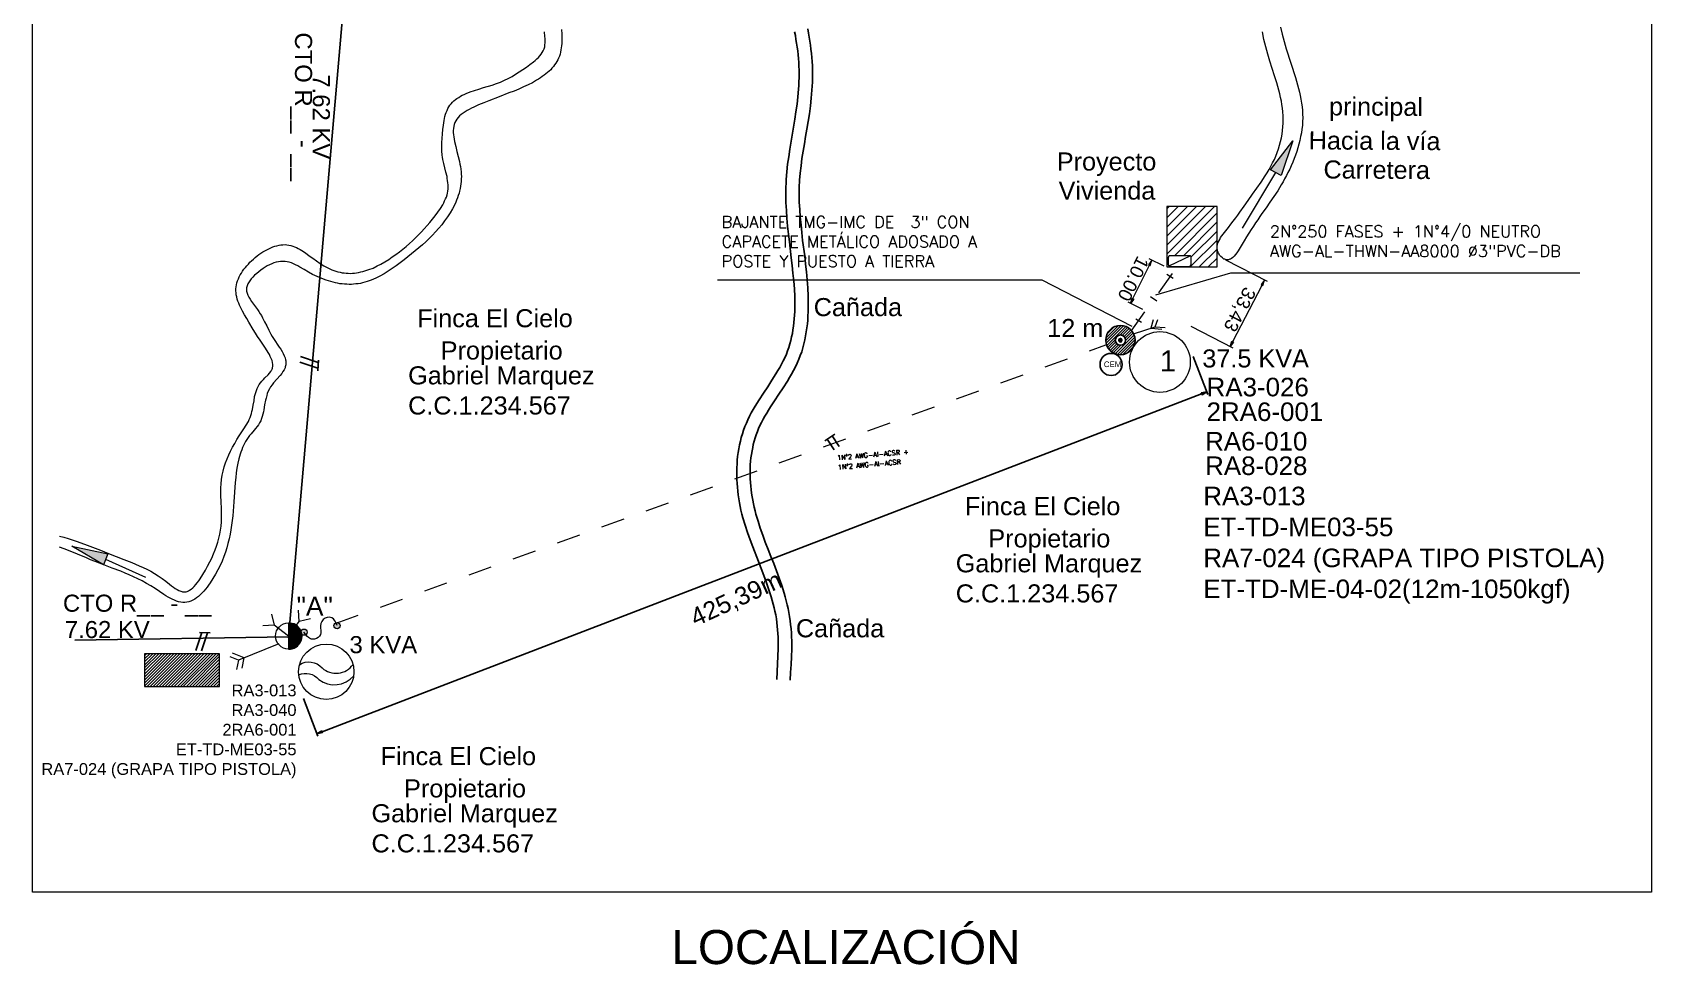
# Model space of a CAD drawing. Header units: millimetres. Extents: x 168 to 392, y 127 to 255.
# Drawn here: x 184.83 to 191.7, y 180.74 to 184.7 of the extents above; entities that cross this region are included whole.
import ezdxf

# ---------------------------------------------------------------- set-up
doc = ezdxf.new("R2010")
doc.units = ezdxf.units.MM
doc.linetypes.add('DASHEDX2', pattern=[1.5, 1, -0.5])
doc.linetypes.add('HIDDEN2', pattern=[0.1875, 0.125, -0.0625])
for name, color, linetype, lineweight in [('Bloque Poste', 8, 'Continuous', 25), ('Cartografia', 251, 'Continuous', 13), ('Cotas', 255, 'Continuous', 25), ('Equipos', 20, 'Continuous', 13), ('Esquemas', 7, 'Continuous', 13), ('Montaje Complemetarios', 51, 'Continuous', 13), ('Redes', 3, 'Continuous', 25), ('textos', 7, 'Continuous', 13), ('Trafo', 40, 'Continuous', 13), ('Via', 21, 'Continuous', 30)]:
    doc.layers.add(name, color=color, linetype=linetype, lineweight=lineweight)
doc.layers.add('Medidor', color=210, linetype='Continuous')
doc.layers.add('Quebrada', color=130, linetype='Continuous')
doc.styles.add('0.08', font='', dxfattribs={"height": 0.08})
doc.styles.add('RomanS', font='romans.shx')
doc.styles.add('Textos', font='romans.shx')
doc.styles.add('Textos Catografia', font='arial.ttf')
doc.styles.get('0.08').set_extended_font_data('@Arial Unicode MS')

# ---------------------------------------------------------------- blocks, each defined once
blk = doc.blocks.new('POSTE')
for points in [[(-0.0839, -0.0033), (0.0039, 0.0838)], [(-0.0828, 0.0139), (-0.0132, 0.0829)], [(-0.0821, -0.0176), (0.0175, 0.0821)], [(-0.0782, -0.0305), (0.03, 0.0784)], [(-0.0756, 0.0366), (-0.0379, 0.0749)], [(-0.0733, -0.041), (-0.0301, 0.0022)], [(-0.0302, -0.0783), (0.0783, 0.0301)], [(-0.0178, -0.082), (0.082, 0.0177)], [(-0.0041, -0.0838), (0.0838, 0.0034)], [(-0.002, 0.0297), (0.0414, 0.073)], [(0.0114, 0.0277), (0.0507, 0.0669)], [(0.0208, 0.021), (0.0593, 0.0594)], [(0.0275, 0.0116), (0.0668, 0.0508)], [(0.0295, -0.0025), (0.0731, 0.0411)], [(-0.0669, -0.0507), (-0.0275, -0.0119)], [(-0.0594, -0.0593), (-0.0214, -0.0213)], [(-0.0508, -0.0668), (-0.0114, -0.0273)], [(-0.0411, -0.0732), (0.0027, -0.0294)], [(0.0136, -0.0828), (0.0828, -0.0137)], [(0.0375, -0.0751), (0.0757, -0.0362)]]:
    blk.add_lwpolyline(points)
for radius in [0.0839, 0.0295]:
    blk.add_circle((0, 0), radius)
blk = doc.blocks.new('AIS-C')
at = {"layer": 'Equipos'}
h = blk.add_hatch(color=256, dxfattribs=at)
h.dxf.hatch_style = 1
h.paths.add_polyline_path([(-1.942, 0.689, 1), (-1.614, 0.689, 1)])
h.paths.add_polyline_path([(0.045, 0.053, 1), (-0.283, 0.053, 1)])
for centre in [(-1.778, 0.689), (-0.119, 0.053)]:
    blk.add_circle(centre, 0.164, dxfattribs=at)
at = {"layer": 'Equipos', "linetype": 'Continuous', "lineweight": 0}
blk.add_spline([(-1.778, 0.689), (-1.766, 0.19), (-1.329, 0.028), (-0.967, 0.352), (-0.793, 0.614), (-0.394, 0.664), (-0.219, 0.527), (-0.119, 0.053)], degree=3, dxfattribs=at)
blk = doc.blocks.new('Transformador')
at = {"layer": 'Trafo', "linetype": 'Continuous'}
for points in [[(-0.1169, -0.1305, -0.333968), (-0.0313, -0.1502, 0.402656), (0.1164, -0.1347)], [(-0.1143, -0.0879, -0.382108), (-0.0177, -0.1015, 0.448576), (0.1135, -0.0867)]]:
    blk.add_lwpolyline(points, format="xyb", dxfattribs=at)
at = {"layer": 'Trafo'}
blk.add_circle((0, -0.1176), 0.1176, dxfattribs=at)
blk = doc.blocks.new('VIENTO')
at = {"layer": 'Montaje Complemetarios', "linetype": 'DASHEDX2'}
for points in [[(-0.0175, -0.0432), (0, 0), (-0.0089, 0.028)], [(0.0261, 0.0136), (0, 0)]]:
    blk.add_lwpolyline(points, dxfattribs=at)

msp = doc.modelspace()

# ---------------------------------------------------------------- linework, layer by layer
at = {"layer": 'Bloque Poste', "color": 251, "lineweight": 20, "true_color": 0x535353}
msp.add_circle((185.91308, 182.13591), 0.05574, dxfattribs=at)
at = {"layer": 'Cartografia'}
for points in [[(190.07991, 184.11339), (190.17516, 184.23613), (190.12485, 184.08924)], [(189.6399, 183.95845), (189.6399, 183.70154), (189.85387, 183.70154), (189.85387, 183.95845)], [(189.56208, 183.71094), (189.56947, 183.70758), (189.57617, 183.73038)], [(190.04101, 183.62641), (190.04772, 183.62307), (190.0551, 183.64587)], [(189.493, 183.5694), (189.50038, 183.56537), (189.48629, 183.54592)], [(189.43665, 183.395), (189.43531, 183.39232), (189.43531, 183.38964), (189.43665, 183.38628), (189.44336, 183.39098)], [(189.4447, 183.39836), (189.44202, 183.39836), (189.43866, 183.39701), (189.43665, 183.395), (189.44336, 183.39098)], [(189.43665, 183.38628), (189.43866, 183.38427), (189.44134, 183.3836), (189.4447, 183.38293), (189.44336, 183.39098)], [(189.45074, 183.39165), (189.44939, 183.395), (189.44738, 183.39701), (189.4447, 183.39836), (189.44336, 183.39098)], [(189.44738, 183.38427), (189.44939, 183.38628), (189.45074, 183.38896), (189.45074, 183.39165), (189.44336, 183.39098)], [(189.4447, 183.38293), (189.44738, 183.38427), (189.44336, 183.39098)], [(189.91624, 183.38628), (189.92362, 183.38293), (189.90887, 183.36347)], [(185.12701, 182.43716), (184.99353, 182.51697), (185.14579, 182.48478)], [(185.91314, 182.19165), (185.92119, 182.19098), (185.91314, 182.19098)], [(185.92119, 182.19098), (185.91314, 182.19098), (185.91314, 182.18964), (185.92857, 182.18964)], [(185.92857, 182.18964), (185.91314, 182.18964), (185.91314, 182.18696), (185.93595, 182.18696)], [(185.93595, 182.18696), (185.91314, 182.18696), (185.91314, 182.18294), (185.94332, 182.18294)], [(185.94332, 182.18294), (185.91314, 182.18294), (185.91314, 182.17825), (185.95004, 182.17825)], [(185.95004, 182.17825), (185.91314, 182.17825), (185.91314, 182.17221), (185.95541, 182.17221)], [(185.95541, 182.17221), (185.91314, 182.17221), (185.91314, 182.16617), (185.9601, 182.16617)], [(185.9601, 182.16617), (185.91314, 182.16617), (185.91314, 182.15879), (185.96412, 182.15879)], [(185.96412, 182.15879), (185.91314, 182.15879), (185.91314, 182.15141), (185.9668, 182.15141)], [(185.9668, 182.15141), (185.91314, 182.15141), (185.91314, 182.14336), (185.96881, 182.14336)], [(185.91314, 182.14336), (185.91314, 182.13598), (185.96882, 182.13598), (185.96882, 182.14336)], [(185.91314, 182.13598), (185.91314, 182.12793), (185.96882, 182.12793), (185.96882, 182.13598)], [(185.96881, 182.12793), (185.91314, 182.12793), (185.91314, 182.11989), (185.9668, 182.11989)], [(185.9668, 182.11989), (185.91314, 182.11989), (185.91314, 182.11251), (185.96412, 182.11251)], [(185.96412, 182.11251), (185.91314, 182.11251), (185.91314, 182.10512), (185.9601, 182.10512)], [(185.30074, 182.06086), (185.30074, 181.92201), (185.61935, 181.92201), (185.61935, 182.06086)], [(185.9601, 182.10512), (185.91314, 182.10512), (185.91314, 182.0991), (185.95541, 182.0991)], [(185.95541, 182.0991), (185.91314, 182.0991), (185.91314, 182.09305), (185.95004, 182.09305)], [(185.95004, 182.09305), (185.91314, 182.09305), (185.91314, 182.08836), (185.94332, 182.08836)], [(185.94332, 182.08836), (185.91314, 182.08836), (185.91314, 182.08434), (185.93595, 182.08434)], [(185.93595, 182.08434), (185.91314, 182.08434), (185.91314, 182.08165), (185.92857, 182.08165)], [(185.91314, 182.08165), (185.91314, 182.07965), (185.92119, 182.08031)], [(185.91314, 182.08165), (185.92857, 182.08165), (185.92119, 182.08031)]]:
    msp.add_lwpolyline(points, close=True, dxfattribs=at)
for points in [[(190.10204, 184.10131), (189.95985, 183.86655)], [(189.6399, 183.94771), (189.65062, 183.95845)], [(189.6399, 183.90948), (189.68886, 183.95845)], [(189.6399, 183.87057), (189.72776, 183.95845)], [(189.6399, 183.83234), (189.766, 183.95845)], [(189.6399, 183.79411), (189.80422, 183.95845)], [(189.6399, 183.7552), (189.84246, 183.95845)], [(189.67209, 183.74917), (189.85387, 183.93094)], [(189.71033, 183.74917), (189.85387, 183.89271)], [(189.74385, 183.7438), (189.85387, 183.8538)], [(189.73984, 183.70154), (189.85387, 183.81557)], [(189.77807, 183.70154), (189.85387, 183.77733)], [(189.49635, 183.56739), (189.56611, 183.70891)], [(189.62849, 183.70489), (189.56544, 183.73575)], [(189.6399, 183.71697), (189.64525, 183.723)], [(189.64525, 183.74245), (189.64525, 183.71026)], [(189.65264, 183.7485), (189.64996, 183.74782), (189.64727, 183.74581), (189.6466, 183.74245)], [(189.6466, 183.71026), (189.64727, 183.70758), (189.64929, 183.70489), (189.65264, 183.70422)], [(189.74117, 183.74782), (189.64861, 183.70489)], [(189.73715, 183.74917), (189.65264, 183.74917)], [(189.65264, 183.70356), (189.73715, 183.70356)], [(189.6627, 183.70154), (189.66471, 183.70356)], [(189.70093, 183.70154), (189.70295, 183.70356)], [(189.74319, 183.74245), (189.74252, 183.74514), (189.74051, 183.74782), (189.73715, 183.7485)], [(189.73715, 183.70422), (189.74117, 183.70624), (189.74319, 183.71026)], [(189.74385, 183.71026), (189.74385, 183.74245)], [(189.81631, 183.70154), (189.85387, 183.73843)], [(189.88942, 183.73172), (190.06583, 183.6405)], [(189.9196, 183.38494), (190.04436, 183.6244)], [(189.53861, 183.52043), (189.47556, 183.55129)], [(189.74252, 183.45), (189.9196, 183.35811)], [(185.1364, 182.4613), (185.3061, 182.38618)], [(185.91314, 182.19165), (185.91314, 182.07965)], [(185.30074, 182.05147), (185.31013, 182.06086)], [(185.30074, 182.03873), (185.32354, 182.06086)], [(185.30074, 182.02598), (185.33629, 182.06086)], [(185.30074, 182.01256), (185.34903, 182.06086)], [(185.30074, 182.00049), (185.36178, 182.06086)], [(185.30074, 181.98775), (185.37452, 182.06086)], [(185.30074, 181.97433), (185.38726, 182.06086)], [(185.30074, 181.96158), (185.40001, 182.06086)], [(185.30074, 181.94884), (185.41276, 182.06086)], [(185.30074, 181.9361), (185.4255, 182.06086)], [(185.30074, 181.92336), (185.43892, 182.06086)], [(185.31214, 181.92201), (185.45165, 182.06086)], [(185.32555, 181.92201), (185.46374, 182.06086)], [(185.3383, 181.92201), (185.47714, 182.06086)], [(185.35105, 181.92201), (185.48989, 182.06086)], [(185.36379, 181.92201), (185.50263, 182.06086)], [(185.37653, 181.92201), (185.51538, 182.06086)], [(185.38927, 181.92201), (185.52813, 182.06086)], [(185.40202, 181.92201), (185.54087, 182.06086)], [(185.41477, 181.92201), (185.55362, 182.06086)], [(185.42751, 181.92201), (185.56703, 182.06086)], [(185.44093, 181.92201), (185.57978, 182.06086)], [(185.45367, 181.92201), (185.59252, 182.06086)], [(185.46575, 181.92201), (185.60527, 182.06086)], [(185.47916, 181.92201), (185.618, 182.06086)], [(185.4919, 181.92201), (185.61935, 182.05012)], [(185.50465, 181.92201), (185.61935, 182.03738)], [(185.51739, 181.92201), (185.61935, 182.02397)], [(185.53014, 181.92201), (185.61935, 182.01123)], [(185.54288, 181.92201), (185.61935, 181.99848)], [(185.55563, 181.92201), (185.61935, 181.98574)], [(185.56904, 181.92201), (185.61935, 181.97299)], [(185.58179, 181.92201), (185.61935, 181.96024)], [(185.59386, 181.92201), (185.61935, 181.9475)], [(185.60728, 181.92201), (185.61935, 181.93408)]]:
    msp.add_lwpolyline(points, dxfattribs=at)
for points in [[(190.07991, 184.11339), (190.17516, 184.23613), (190.12485, 184.08924)], [(189.56208, 183.71094), (189.56947, 183.70758), (189.57617, 183.73038)], [(190.04101, 183.62641), (190.04772, 183.62307), (190.0551, 183.64587)], [(189.493, 183.5694), (189.50038, 183.56537), (189.48629, 183.54592)], [(189.43665, 183.395), (189.43531, 183.39232), (189.44336, 183.39098)], [(189.43531, 183.39232), (189.44336, 183.39098), (189.43531, 183.38964)], [(189.44336, 183.39098), (189.43531, 183.38964), (189.43665, 183.38628)], [(189.44336, 183.39098), (189.43866, 183.39701), (189.43665, 183.395)], [(189.43665, 183.38628), (189.43866, 183.38427), (189.44336, 183.39098)], [(189.44202, 183.39836), (189.44336, 183.39098), (189.43866, 183.39701)], [(189.43866, 183.38427), (189.44336, 183.39098), (189.44134, 183.3836)], [(189.44336, 183.39098), (189.44134, 183.3836), (189.4447, 183.38293)], [(189.4447, 183.39836), (189.44202, 183.39836), (189.44336, 183.39098)], [(189.44336, 183.39098), (189.44738, 183.39701), (189.4447, 183.39836)], [(189.44939, 183.395), (189.44336, 183.39098), (189.44738, 183.39701)], [(189.45074, 183.39165), (189.44939, 183.395), (189.44336, 183.39098)], [(189.44336, 183.39098), (189.45074, 183.38896), (189.45074, 183.39165)], [(189.44738, 183.38427), (189.44939, 183.38628), (189.44336, 183.39098)], [(189.44939, 183.38628), (189.44336, 183.39098), (189.45074, 183.38896)], [(189.4447, 183.38293), (189.44738, 183.38427), (189.44336, 183.39098)], [(189.91624, 183.38628), (189.92362, 183.38293), (189.90887, 183.36347)], [(185.12701, 182.43716), (184.99353, 182.51697), (185.14579, 182.48478)], [(185.91314, 182.19165), (185.92119, 182.19098), (185.91314, 182.19098)], [(185.92119, 182.19098), (185.91314, 182.19098), (185.92857, 182.18964)], [(185.91314, 182.19098), (185.92857, 182.18964), (185.91314, 182.18964)], [(185.92857, 182.18964), (185.91314, 182.18964), (185.93595, 182.18696)], [(185.91314, 182.18964), (185.93595, 182.18696), (185.91314, 182.18696)], [(185.93595, 182.18696), (185.91314, 182.18696), (185.94332, 182.18294)], [(185.91314, 182.18696), (185.94332, 182.18294), (185.91314, 182.18294)], [(185.94332, 182.18294), (185.91314, 182.18294), (185.95004, 182.17825)], [(185.91314, 182.18294), (185.95004, 182.17825), (185.91314, 182.17825)], [(185.95004, 182.17825), (185.91314, 182.17825), (185.95541, 182.17221)], [(185.91314, 182.17825), (185.95541, 182.17221), (185.91314, 182.17221)], [(185.95541, 182.17221), (185.91314, 182.17221), (185.9601, 182.16617)], [(185.91314, 182.17221), (185.9601, 182.16617), (185.91314, 182.16617)], [(185.9601, 182.16617), (185.91314, 182.16617), (185.96412, 182.15879)], [(185.91314, 182.16617), (185.96412, 182.15879), (185.91314, 182.15879)], [(185.96412, 182.15879), (185.91314, 182.15879), (185.9668, 182.15141)], [(185.91314, 182.15879), (185.9668, 182.15141), (185.91314, 182.15141)], [(185.9668, 182.15141), (185.91314, 182.15141), (185.96881, 182.14336)], [(185.91314, 182.15141), (185.96881, 182.14336), (185.91314, 182.14336)], [(185.96881, 182.14336), (185.91314, 182.14336), (185.96881, 182.13598)], [(185.91314, 182.14336), (185.96881, 182.13598), (185.91314, 182.13598)], [(185.96881, 182.13598), (185.91314, 182.13598), (185.96881, 182.12793)], [(185.91314, 182.13598), (185.96881, 182.12793), (185.91314, 182.12793)], [(185.96881, 182.12793), (185.91314, 182.12793), (185.9668, 182.11989)], [(185.91314, 182.12793), (185.9668, 182.11989), (185.91314, 182.11989)], [(185.9668, 182.11989), (185.91314, 182.11989), (185.96412, 182.11251)], [(185.91314, 182.11989), (185.96412, 182.11251), (185.91314, 182.11251)], [(185.96412, 182.11251), (185.91314, 182.11251), (185.9601, 182.10512)], [(185.91314, 182.11251), (185.9601, 182.10512), (185.91314, 182.10512)], [(185.9601, 182.10512), (185.91314, 182.10512), (185.95541, 182.0991)], [(185.91314, 182.10512), (185.95541, 182.0991), (185.91314, 182.0991)], [(185.95541, 182.0991), (185.91314, 182.0991), (185.95004, 182.09305)], [(185.91314, 182.0991), (185.95004, 182.09305), (185.91314, 182.09305)], [(185.95004, 182.09305), (185.91314, 182.09305), (185.94332, 182.08836)], [(185.91314, 182.09305), (185.94332, 182.08836), (185.91314, 182.08836)], [(185.94332, 182.08836), (185.91314, 182.08836), (185.93595, 182.08434)], [(185.91314, 182.08836), (185.93595, 182.08434), (185.91314, 182.08434)], [(185.93595, 182.08434), (185.91314, 182.08434), (185.92857, 182.08165)], [(185.91314, 182.08434), (185.92857, 182.08165), (185.91314, 182.08165)], [(185.91314, 182.08165), (185.91314, 182.08031), (185.92119, 182.08031)], [(185.91314, 182.08165), (185.92857, 182.08165), (185.92119, 182.08031)], [(185.91314, 182.08031), (185.92119, 182.08031), (185.91314, 182.07965)]]:
    msp.add_solid(points, dxfattribs=at)
at = {"layer": 'Cotas'}
for points in [[(189.75258, 183.32122), (189.81429, 183.16091)], [(186.05534, 181.73017), (189.78746, 183.16359)], [(185.97553, 181.87103), (186.03723, 181.71072)]]:
    msp.add_lwpolyline(points, dxfattribs=at)
for points in [[(189.78612, 183.16694), (189.78947, 183.15956), (189.81026, 183.17231)], [(186.05401, 181.7342), (186.05669, 181.72615), (186.03321, 181.72146)]]:
    msp.add_lwpolyline(points, close=True, dxfattribs=at)
for points in [[(189.78612, 183.16694), (189.78947, 183.15956), (189.81026, 183.17231)], [(186.05401, 181.7342), (186.05669, 181.72615), (186.03321, 181.72146)]]:
    msp.add_solid(points, dxfattribs=at)
at = {"layer": 'Esquemas'}
msp.add_lwpolyline([(184.82558, 188.02746), (191.69763, 188.02746), (191.69763, 181.04926), (184.82558, 181.04926)], close=True, dxfattribs=at)
at = {"layer": 'Medidor'}
msp.add_circle((189.40371, 183.28772), 0.04696, dxfattribs=at)
at = {"layer": 'Quebrada', "lineweight": 25}
for points in [[(188.06025, 184.69896), (188.06361, 184.68286), (188.06629, 184.66677), (188.06897, 184.65067), (188.07165, 184.6339), (188.07367, 184.6178), (188.07568, 184.6017), (188.07702, 184.58561), (188.07836, 184.56884), (188.07904, 184.55274), (188.0797, 184.53597), (188.0797, 184.50377), (188.07904, 184.48768), (188.07836, 184.47157), (188.07769, 184.45547), (188.07433, 184.42328), (188.07098, 184.39176), (188.06629, 184.35955), (188.06159, 184.32803), (188.04013, 184.20126), (188.03543, 184.16906), (188.03074, 184.13754), (188.02738, 184.10534), (188.0247, 184.07247), (188.02402, 184.05638), (188.02336, 184.04027), (188.02269, 184.02417), (188.02269, 184.00741), (188.02336, 183.97454), (188.02537, 183.941), (188.02738, 183.90814), (188.03074, 183.8746), (188.03476, 183.84106), (188.03812, 183.80752), (188.04617, 183.74044), (188.05019, 183.70758), (188.05355, 183.67471), (188.05689, 183.64117), (188.05958, 183.60898), (188.06092, 183.57611), (188.06159, 183.54459), (188.06159, 183.52781), (188.06092, 183.51238), (188.06025, 183.49696), (188.05891, 183.48086), (188.05757, 183.46543), (188.05556, 183.45), (188.05355, 183.43458), (188.05086, 183.41915), (188.0475, 183.40439), (188.04415, 183.38964), (188.04013, 183.37488), (188.03611, 183.36012), (188.03074, 183.34537), (188.02537, 183.33128), (188.01867, 183.31652), (188.01195, 183.3031), (188.00525, 183.28902), (187.99787, 183.27494), (187.98982, 183.26152), (187.98109, 183.24744), (187.96433, 183.2206), (187.94622, 183.1931), (187.92811, 183.1656), (187.91, 183.1381), (187.89255, 183.1106), (187.88451, 183.09651), (187.87646, 183.08243), (187.86909, 183.06835), (187.86171, 183.05358), (187.85566, 183.03883), (187.84964, 183.02407), (187.8436, 183.00864), (187.8389, 182.99322), (187.83421, 182.97778), (187.83017, 182.96237), (187.82616, 182.94627), (187.82347, 182.93016), (187.82079, 182.91407), (187.8181, 182.89797), (187.81677, 182.88188), (187.81609, 182.86578), (187.81475, 182.84967), (187.81475, 182.8168), (187.81542, 182.80004), (187.81609, 182.78327), (187.81743, 182.76717), (187.81944, 182.75041), (187.82146, 182.7343), (187.82347, 182.71754), (187.82683, 182.70143), (187.8295, 182.68533), (187.83286, 182.66924), (187.83689, 182.65314), (187.84091, 182.63705), (187.8503, 182.60619), (187.86036, 182.57466), (187.87177, 182.54381), (187.88249, 182.51363), (187.90665, 182.45259), (187.93013, 182.39222), (187.94085, 182.36203), (187.95159, 182.33252), (187.96097, 182.30167), (187.96568, 182.2869), (187.9697, 182.27148), (187.97372, 182.25605), (187.97708, 182.24063), (187.98043, 182.2252), (187.98311, 182.20909), (187.98513, 182.19366), (187.98714, 182.17825), (187.98847, 182.16215), (187.98982, 182.14672), (187.99049, 182.13061), (187.99116, 182.11452), (187.99116, 182.08233), (187.98982, 182.05012), (187.98847, 182.01726), (187.98445, 181.9522)], [(188.11592, 184.71104), (188.11928, 184.6936), (188.12263, 184.67616), (188.12531, 184.65939), (188.12799, 184.64195), (188.13, 184.62451), (188.13202, 184.60707), (188.13404, 184.58962), (188.1347, 184.57219), (188.13605, 184.55475), (188.13605, 184.53798), (188.13672, 184.52055), (188.13672, 184.5031), (188.13605, 184.48565), (188.13537, 184.46822), (188.13404, 184.45145), (188.13135, 184.41791), (188.12799, 184.38438), (188.1233, 184.35151), (188.11793, 184.31864), (188.11257, 184.28645), (188.1072, 184.25492), (188.10184, 184.2234), (188.09647, 184.19187), (188.09178, 184.16101), (188.08775, 184.13015), (188.08439, 184.09931), (188.08172, 184.06912), (188.08037, 184.03826), (188.0797, 184.02283), (188.0797, 184.00808), (188.08037, 183.97655), (188.08238, 183.94503), (188.08439, 183.91283), (188.08775, 183.88063), (188.09111, 183.84776), (188.09445, 183.81423), (188.10318, 183.74782), (188.1072, 183.71362), (188.11055, 183.68008), (188.11324, 183.64654), (188.11592, 183.61233), (188.11793, 183.57812), (188.11861, 183.54459), (188.11861, 183.52715), (188.11793, 183.51037), (188.11726, 183.49361), (188.11592, 183.47617), (188.11458, 183.45939), (188.11257, 183.44262), (188.10988, 183.42586), (188.1072, 183.40908), (188.10385, 183.39165), (188.09982, 183.37556), (188.09513, 183.35878), (188.09043, 183.34201), (188.08439, 183.32591), (188.07836, 183.30982), (188.07098, 183.29304), (188.06361, 183.27762), (188.05556, 183.2622), (188.0475, 183.24677), (188.03879, 183.23201), (188.03007, 183.21726), (188.01195, 183.18908), (187.99384, 183.16158), (187.97574, 183.13407), (187.95829, 183.10792), (187.94958, 183.0945), (187.9422, 183.08108), (187.93415, 183.06835), (187.92677, 183.0556), (187.92006, 183.04218), (187.91335, 183.02944), (187.90732, 183.01669), (187.90263, 183.00327), (187.89726, 182.98987), (187.89255, 182.97645), (187.88854, 182.96303), (187.88518, 182.94895), (187.88249, 182.93485), (187.87982, 182.92077), (187.87713, 182.90602), (187.87511, 182.89194), (187.87378, 182.87717), (187.87243, 182.86242), (187.87177, 182.84766), (187.87177, 182.80205), (187.8731, 182.78729), (187.87445, 182.77186), (187.87579, 182.75711), (187.8778, 182.74235), (187.88048, 182.72693), (187.88249, 182.7115), (187.88585, 182.69674), (187.88854, 182.68199), (187.89255, 182.66723), (187.89658, 182.65247), (187.9053, 182.62296), (187.9147, 182.59344), (187.92542, 182.56326), (187.93616, 182.53375), (187.94757, 182.50357), (187.95963, 182.47337), (187.97171, 182.44319), (187.98311, 182.41234), (187.99519, 182.38148), (188.00592, 182.34995), (188.01599, 182.31776), (188.02068, 182.30167), (188.0247, 182.28557), (188.02873, 182.2688), (188.03275, 182.25202), (188.03611, 182.23526), (188.03879, 182.21849), (188.04146, 182.20104), (188.04348, 182.18428), (188.04549, 182.16684), (188.04683, 182.1494), (188.0475, 182.13263), (188.04818, 182.11586), (188.04818, 182.08165), (188.0475, 182.04744), (188.04549, 182.01457), (188.04348, 181.98104), (188.04146, 181.94817)]]:
    msp.add_lwpolyline(points, dxfattribs=at)
at = {"layer": 'Redes'}
for points in [[(185.91314, 182.12793), (186.1762, 185.15277)], [(186.03723, 183.27226), (185.96077, 183.29775)], [(186.03858, 183.2964), (185.96278, 183.32189)], [(186.03657, 183.26018), (186.03924, 183.30646)], [(185.91314, 182.13196), (185.00627, 182.11854)], [(185.54489, 182.15074), (185.51941, 182.07428)], [(185.58044, 182.14873), (185.53483, 182.15074)], [(185.56904, 182.1494), (185.54288, 182.07293)]]:
    msp.add_lwpolyline(points, dxfattribs=at)
at = {"layer": 'Redes', "linetype": 'HIDDEN2', "lineweight": 9, "ltscale": 0.2}
for points in [[(189.48879, 183.42948), (189.68429, 183.7011)], [(189.66763, 183.65193), (189.64036, 183.66968)], [(189.59792, 183.55556), (189.57034, 183.57488)], [(189.5332, 183.46507), (189.50845, 183.48027)]]:
    msp.add_lwpolyline(points, dxfattribs=at)
at = {"layer": 'Redes', "linetype": 'HIDDEN2', "lineweight": 9, "ltscale": 0.5}
msp.add_lwpolyline([(186.11433, 182.19097), (189.38128, 183.37129)], dxfattribs=at)
at = {"layer": 'Redes', "ltscale": 0.25}
for points in [[(188.18908, 182.96326), (188.23137, 182.99239)], [(188.19836, 182.97021), (188.22835, 182.92558)], [(188.21976, 182.98458), (188.24974, 182.93995)]]:
    msp.add_lwpolyline(points, dxfattribs=at)
at = {"layer": 'textos'}
for points in [[(187.73317, 183.64733), (189.10936, 183.64733), (189.49114, 183.45036)], [(191.39282, 183.67494), (189.90995, 183.67494), (189.59195, 183.58168)], [(189.4989, 183.41814), (189.59021, 183.44785), (189.60135, 183.47862)], [(189.57401, 183.44319), (189.58343, 183.4785)], [(189.57434, 183.44219), (189.61842, 183.43748)], [(189.58967, 183.44785), (189.63267, 183.4452)], [(185.87126, 182.10339), (185.70068, 182.0333), (185.66431, 182.04715)], [(185.71659, 181.99905), (185.72406, 182.04314), (185.67417, 182.06281)], [(185.70064, 182.03398), (185.69182, 181.99396)]]:
    msp.add_lwpolyline(points, dxfattribs=at)
at = {"layer": 'Trafo', "lineweight": 0}
msp.add_circle((189.61103, 183.29816), 0.12871, dxfattribs=at)
at = {"layer": 'Via', "lineweight": 20}
for points in [[(187.07155, 184.70903), (187.07222, 184.68823), (187.07289, 184.66811), (187.07222, 184.65872), (187.07222, 184.64933), (187.07155, 184.63993), (187.07021, 184.63054), (187.06886, 184.62183), (187.06685, 184.61243), (187.06484, 184.60438), (187.06216, 184.59567), (187.0588, 184.58762), (187.05545, 184.58024), (187.05142, 184.57286), (187.04673, 184.56548), (187.04204, 184.55811), (187.03667, 184.55139), (187.03063, 184.54469), (187.02526, 184.53798), (187.01856, 184.53194), (187.01185, 184.52591), (187.00514, 184.51987), (186.99776, 184.5145), (186.98972, 184.50913), (186.98167, 184.5031), (186.97362, 184.4984), (186.96557, 184.49304), (186.94745, 184.48298), (186.92934, 184.47358), (186.90989, 184.46487), (186.88977, 184.45547), (186.86965, 184.44743), (186.84819, 184.43938), (186.80592, 184.4226), (186.76233, 184.40584), (186.74086, 184.39712), (186.7194, 184.3884), (186.69928, 184.37968), (186.68922, 184.37498), (186.67916, 184.36963), (186.67043, 184.36492), (186.66172, 184.35889), (186.65367, 184.35352), (186.64561, 184.34816), (186.63891, 184.34211), (186.63287, 184.33541), (186.62683, 184.32871), (186.62281, 184.32133), (186.61879, 184.31395), (186.61611, 184.3059), (186.6141, 184.29785), (186.61275, 184.28912), (186.61207, 184.28041), (186.61207, 184.27168), (186.61275, 184.2623), (186.6141, 184.25291), (186.61543, 184.24285), (186.61744, 184.23279), (186.62213, 184.21266), (186.6275, 184.19119), (186.63287, 184.16973), (186.63824, 184.14826), (186.64025, 184.13754), (186.64226, 184.1268), (186.64428, 184.11607), (186.64561, 184.10534), (186.64561, 184.09528), (186.64629, 184.08455), (186.64561, 184.07449), (186.64561, 184.06375), (186.64428, 184.05369), (186.64293, 184.04363), (186.64092, 184.03357), (186.63891, 184.02351), (186.63623, 184.01411), (186.63287, 184.00405), (186.62951, 183.99466), (186.62616, 183.98527), (186.62213, 183.97588), (186.61811, 183.96649), (186.60873, 183.94839), (186.59799, 183.93094), (186.58726, 183.9135), (186.57519, 183.89673), (186.56311, 183.88063), (186.55037, 183.86521), (186.53695, 183.85044), (186.52353, 183.83569), (186.50945, 183.82161), (186.49469, 183.80819), (186.4806, 183.79477), (186.46585, 183.78204), (186.45042, 183.76929), (186.435, 183.75655), (186.4189, 183.7438), (186.4028, 183.73106), (186.3867, 183.71898), (186.36993, 183.70624), (186.35249, 183.69483), (186.33572, 183.68343), (186.31829, 183.6727), (186.30017, 183.66264), (186.28273, 183.65391), (186.26395, 183.64587), (186.25523, 183.64252), (186.24585, 183.63916), (186.23645, 183.63647), (186.22706, 183.63446), (186.21767, 183.63178), (186.20827, 183.63045), (186.19821, 183.6291), (186.18883, 183.62776), (186.17944, 183.62709), (186.16938, 183.62709), (186.15999, 183.62776), (186.15059, 183.62843), (186.14053, 183.6291), (186.13047, 183.63045), (186.12108, 183.63245), (186.11169, 183.63446), (186.10163, 183.63647), (186.09157, 183.63916), (186.07211, 183.6452), (186.05333, 183.65258), (186.03388, 183.66063), (186.0151, 183.67002), (185.99699, 183.6794), (185.97888, 183.69014), (185.96077, 183.70087), (185.95205, 183.70557), (185.94266, 183.71026), (185.93394, 183.71496), (185.92522, 183.71831), (185.91582, 183.72166), (185.90711, 183.72368), (185.89772, 183.72502), (185.87893, 183.72502), (185.86955, 183.72368), (185.86015, 183.72099), (185.85076, 183.71831), (185.84137, 183.71496), (185.83198, 183.71026), (185.82259, 183.70557), (185.8132, 183.7002), (185.80449, 183.69416), (185.79509, 183.68746), (185.78637, 183.68075), (185.77765, 183.67404), (185.76893, 183.666), (185.76156, 183.65861), (185.75417, 183.65057), (185.74814, 183.64184), (185.7421, 183.63379), (185.74009, 183.6291), (185.73808, 183.62508), (185.73673, 183.62105), (185.73539, 183.61635), (185.73472, 183.61233), (185.73404, 183.60764), (185.73404, 183.60361), (185.73472, 183.59891), (185.73539, 183.59489), (185.73673, 183.5902), (185.73808, 183.58617), (185.74009, 183.58147), (185.74411, 183.57276), (185.74947, 183.56404), (185.75551, 183.55531), (185.76826, 183.53787), (185.78101, 183.52043), (185.78704, 183.51172), (185.7924, 183.503), (185.79777, 183.49494), (185.80246, 183.48623), (185.81119, 183.46879), (185.8199, 183.45135), (185.82863, 183.43391), (185.83332, 183.42519), (185.83801, 183.4158), (185.84338, 183.40707), (185.84875, 183.39769), (185.87357, 183.3608), (185.87961, 183.35208), (185.88497, 183.34269), (185.89033, 183.33396), (185.89436, 183.32457), (185.89772, 183.31585), (185.90039, 183.30714), (185.90107, 183.3031), (185.90174, 183.29841), (185.90174, 183.29036), (185.90107, 183.28567), (185.90039, 183.28164), (185.89906, 183.27762), (185.89772, 183.27359), (185.89436, 183.26554), (185.889, 183.2575), (185.88363, 183.24945), (185.87692, 183.2414), (185.86351, 183.22597), (185.84943, 183.2092), (185.84271, 183.20116), (185.83668, 183.19243), (185.83131, 183.18372), (185.82662, 183.17433), (185.82259, 183.16493), (185.8199, 183.15554), (185.81722, 183.14548), (185.81454, 183.13609), (185.81119, 183.11597), (185.80716, 183.09585), (185.80582, 183.08645), (185.80314, 183.07639), (185.80045, 183.067), (185.79777, 183.05829), (185.79442, 183.04889), (185.78972, 183.04017), (185.78503, 183.03212), (185.77899, 183.02407), (185.77295, 183.01669), (185.76625, 183.00864), (185.7535, 182.99322), (185.74679, 182.98584), (185.74143, 182.97778), (185.73607, 182.96907), (185.7307, 182.96102), (185.726, 182.95231), (185.72198, 182.94358), (185.71728, 182.93485), (185.71392, 182.92547), (185.71057, 182.91608), (185.70722, 182.90736), (185.70185, 182.88791), (185.69716, 182.86846), (185.6938, 182.84833), (185.69045, 182.82821), (185.68844, 182.80809), (185.68642, 182.78729), (185.68374, 182.74637), (185.68107, 182.70546), (185.67972, 182.68467), (185.67838, 182.66521), (185.67636, 182.64509), (185.67368, 182.62564), (185.67099, 182.60619), (185.66832, 182.58674), (185.66429, 182.56728), (185.66027, 182.54851), (185.65558, 182.52905), (185.65021, 182.51027), (185.64484, 182.49148), (185.63814, 182.47271), (185.63075, 182.45392), (185.62203, 182.43515), (185.61265, 182.41704), (185.60258, 182.39825), (185.59185, 182.37947), (185.57978, 182.36136), (185.57307, 182.35197), (185.56703, 182.34325), (185.55965, 182.33454), (185.55294, 182.32581), (185.54556, 182.31843), (185.53818, 182.31106), (185.53014, 182.30368), (185.52276, 182.29763), (185.51471, 182.29227), (185.50667, 182.28758), (185.49794, 182.28355), (185.48989, 182.28087), (185.48118, 182.27886), (185.47245, 182.27819), (185.46374, 182.27819), (185.45568, 182.27886), (185.4463, 182.28087), (185.43757, 182.28422), (185.42885, 182.28758), (185.41946, 182.29161), (185.41007, 182.2963), (185.40135, 182.30099), (185.39196, 182.30702), (185.38324, 182.31239), (185.34635, 182.33721), (185.32824, 182.34862), (185.30946, 182.35935), (185.29135, 182.36941), (185.27324, 182.3788), (185.25512, 182.38752), (185.23702, 182.39557), (185.21891, 182.40294), (185.20079, 182.41032), (185.16457, 182.42374), (185.12835, 182.43716), (185.09146, 182.45191), (185.07268, 182.45929), (185.05457, 182.46734), (185.01701, 182.48345), (184.97944, 182.49886), (184.95999, 182.50624), (184.94121, 182.51295)], [(184.94121, 182.55923), (184.95865, 182.55454), (184.97676, 182.54917), (185.01164, 182.53777), (185.04652, 182.52503), (185.08073, 182.51228), (185.11494, 182.49954), (185.14848, 182.48612), (185.18134, 182.47271), (185.21421, 182.45997), (185.24708, 182.44722), (185.26318, 182.44052), (185.27927, 182.4338), (185.29537, 182.42642), (185.31147, 182.41905), (185.32824, 182.41032), (185.34367, 182.40093), (185.35976, 182.39087), (185.37586, 182.38014), (185.39196, 182.36807), (185.40806, 182.35532), (185.41611, 182.34929), (185.42416, 182.34325), (185.4322, 182.33788), (185.44026, 182.33319), (185.44764, 182.32917), (185.45568, 182.32581), (185.45971, 182.32447), (185.46306, 182.3238), (185.46709, 182.32313), (185.47044, 182.32313), (185.47446, 182.3238), (185.47782, 182.3238), (185.48184, 182.32514), (185.4852, 182.32581), (185.48855, 182.32782), (185.49257, 182.32983), (185.49929, 182.33454), (185.50599, 182.33989), (185.5127, 182.34661), (185.51941, 182.35399), (185.52544, 182.36136), (185.53148, 182.37008), (185.53751, 182.3788), (185.54892, 182.39691), (185.55965, 182.41503), (185.56904, 182.43246), (185.57843, 182.4499), (185.58716, 182.46667), (185.59454, 182.48411), (185.60124, 182.50088), (185.60728, 182.51765), (185.61265, 182.53441), (185.61734, 182.55119), (185.62069, 182.56796), (185.62404, 182.58539), (185.62673, 182.60216), (185.62806, 182.6196), (185.62874, 182.63705), (185.62874, 182.67259), (185.62673, 182.70949), (185.62605, 182.7276), (185.62605, 182.76381), (185.62673, 182.78193), (185.62874, 182.80004), (185.63142, 182.81815), (185.63545, 182.83559), (185.63947, 182.85303), (185.64551, 182.87047), (185.65154, 182.88723), (185.65892, 182.90401), (185.66697, 182.9201), (185.67502, 182.93688), (185.68441, 182.95297), (185.69314, 182.96907), (185.7032, 182.9845), (185.72332, 183.01536), (185.73271, 183.03078), (185.7421, 183.0462), (185.74613, 183.05426), (185.74947, 183.0623), (185.75283, 183.07102), (185.75551, 183.07975), (185.75752, 183.08847), (185.75954, 183.09719), (185.76289, 183.1153), (185.76625, 183.13341), (185.76893, 183.15152), (185.77094, 183.16091), (185.77363, 183.16896), (185.77631, 183.17768), (185.77966, 183.1864), (185.78369, 183.19445), (185.78771, 183.20249), (185.79307, 183.20987), (185.79912, 183.21726), (185.80582, 183.22396), (185.81252, 183.23134), (185.82594, 183.24408), (185.83198, 183.25079), (185.83734, 183.25816), (185.83936, 183.26152), (185.84137, 183.26488), (185.84271, 183.26823), (185.84406, 183.27226), (185.84473, 183.27628), (185.84539, 183.27963), (185.84539, 183.28769), (185.84473, 183.29573), (185.84271, 183.30445), (185.83936, 183.31317), (185.83533, 183.32189), (185.83131, 183.32994), (185.82594, 183.33865), (185.81521, 183.35677), (185.80381, 183.37355), (185.7924, 183.39031), (185.78168, 183.4064), (185.77228, 183.42117), (185.76289, 183.4366), (185.74478, 183.46678), (185.73539, 183.4822), (185.726, 183.4983), (185.71728, 183.5144), (185.70856, 183.53117), (185.70453, 183.53989), (185.70119, 183.54793), (185.69783, 183.55666), (185.69515, 183.56537), (185.69314, 183.5741), (185.69113, 183.58282), (185.68978, 183.59153), (185.6891, 183.60026), (185.6891, 183.6083), (185.69045, 183.61702), (185.69179, 183.62575), (185.6938, 183.63446), (185.69648, 183.64252), (185.69984, 183.65123), (185.7032, 183.65928), (185.70789, 183.66733), (185.71259, 183.67538), (185.71728, 183.68343), (185.72332, 183.69148), (185.72935, 183.69885), (185.73539, 183.70624), (185.7421, 183.71362), (185.74881, 183.72099), (185.75619, 183.7277), (185.76357, 183.73441), (185.77094, 183.74112), (185.77899, 183.74782), (185.78704, 183.75386), (185.79509, 183.75923), (185.80314, 183.76526), (185.81186, 183.76996), (185.82058, 183.77465), (185.82863, 183.77868), (185.83734, 183.7827), (185.84607, 183.78606), (185.85479, 183.78941), (185.86351, 183.79142), (185.87223, 183.79344), (185.88027, 183.79477), (185.889, 183.79545), (185.89772, 183.79612), (185.90576, 183.79545), (185.91449, 183.79411), (185.92254, 183.7921), (185.93059, 183.79008), (185.93863, 183.78673), (185.94668, 183.78337), (185.95406, 183.77935), (185.96211, 183.77532), (185.96949, 183.77063), (185.98491, 183.76057), (186.00034, 183.74917), (186.01577, 183.73843), (186.0312, 183.72703), (186.04663, 183.71563), (186.06272, 183.70624), (186.07144, 183.70154), (186.07949, 183.69751), (186.08821, 183.6935), (186.09626, 183.68947), (186.10498, 183.68678), (186.1137, 183.68343), (186.12242, 183.68075), (186.13114, 183.67873), (186.13986, 183.67672), (186.14858, 183.67606), (186.1573, 183.67471), (186.16602, 183.67471), (186.17474, 183.67404), (186.18346, 183.67471), (186.19286, 183.67538), (186.20157, 183.67672), (186.2103, 183.67807), (186.21901, 183.68008), (186.22773, 183.68209), (186.23645, 183.68477), (186.25389, 183.69014), (186.27133, 183.69684), (186.28876, 183.70557), (186.30487, 183.71362), (186.32163, 183.723), (186.33774, 183.73307), (186.35316, 183.7438), (186.36859, 183.75453), (186.38335, 183.76526), (186.3981, 183.77667), (186.41152, 183.78807), (186.4256, 183.80014), (186.43902, 183.81222), (186.45176, 183.82429), (186.46451, 183.83704), (186.47658, 183.84978), (186.48866, 183.86253), (186.50073, 183.87661), (186.51281, 183.89003), (186.52421, 183.90411), (186.53561, 183.9182), (186.54634, 183.93362), (186.55707, 183.94905), (186.56713, 183.96515), (186.57117, 183.9732), (186.57519, 183.98192), (186.5792, 183.98997), (186.58256, 183.99802), (186.58525, 184.00673), (186.58726, 184.01478), (186.58927, 184.02351), (186.58994, 184.03222), (186.59061, 184.04095), (186.58994, 184.04966), (186.58927, 184.05839), (186.58793, 184.06777), (186.58658, 184.0765), (186.58525, 184.08521), (186.58055, 184.10332), (186.57586, 184.12144), (186.57117, 184.13955), (186.56781, 184.15699), (186.5658, 184.16638), (186.56512, 184.1751), (186.56311, 184.1932), (186.56311, 184.22875), (186.56445, 184.24687), (186.5658, 184.26566), (186.56781, 184.28443), (186.56982, 184.30322), (186.57318, 184.32199), (186.57451, 184.33072), (186.57652, 184.33943), (186.5792, 184.34883), (186.58189, 184.35688), (186.58525, 184.36492), (186.5886, 184.37297), (186.59263, 184.38035), (186.59732, 184.38706), (186.60268, 184.39377), (186.60805, 184.39981), (186.6141, 184.40584), (186.6208, 184.41121), (186.6275, 184.4159), (186.63488, 184.42059), (186.64226, 184.42529), (186.64963, 184.42932), (186.65769, 184.43334), (186.66641, 184.43737), (186.68385, 184.44407), (186.70196, 184.45011), (186.72074, 184.45615), (186.73952, 184.46218), (186.77708, 184.47292), (186.7952, 184.47895), (186.81263, 184.48565), (186.8294, 184.49304), (186.8455, 184.50109), (186.8616, 184.50981), (186.87635, 184.5192), (186.89178, 184.52858), (186.90721, 184.53866), (186.92196, 184.54938), (186.93673, 184.56079), (186.95215, 184.57151), (186.95952, 184.57755), (186.96691, 184.58426), (186.97294, 184.5903), (186.97966, 184.597), (186.98501, 184.60438), (186.98972, 184.61109), (186.99374, 184.61847), (186.9971, 184.62653), (186.99978, 184.63456), (187.00112, 184.64329), (187.00179, 184.65201), (187.00179, 184.67012), (187.00112, 184.67951), (186.99911, 184.69829)], [(190.12217, 184.71841), (190.12954, 184.68823), (190.13827, 184.65737), (190.14699, 184.62719), (190.16644, 184.56616), (190.18589, 184.50511), (190.19461, 184.47426), (190.19864, 184.45883), (190.20266, 184.4434), (190.20601, 184.42797), (190.20937, 184.41254), (190.21205, 184.39645), (190.21406, 184.38102), (190.2154, 184.36492), (190.21607, 184.34949), (190.21675, 184.33407), (190.21607, 184.31797), (190.2154, 184.30187), (190.21339, 184.28578), (190.21138, 184.27035), (190.20802, 184.25424), (190.20468, 184.23815), (190.20065, 184.22273), (190.19663, 184.20662), (190.19126, 184.19119), (190.18656, 184.17577), (190.18052, 184.16101), (190.17449, 184.14558), (190.16845, 184.13083), (190.16175, 184.11675), (190.15437, 184.10265), (190.14765, 184.08857), (190.14028, 184.07515), (190.13357, 184.06174), (190.12552, 184.049), (190.11077, 184.02417), (190.09467, 184.00003), (190.0779, 183.97655), (190.0618, 183.9524), (190.04368, 183.92759), (190.03497, 183.91484), (190.02625, 183.90143), (190.01686, 183.88802), (190.00747, 183.8746), (189.99741, 183.85984), (189.98802, 183.84442), (189.97862, 183.82899), (189.96856, 183.81222), (189.94778, 183.77733), (189.94241, 183.76929), (189.93704, 183.76124), (189.93167, 183.75386), (189.92563, 183.74715), (189.92027, 183.74178), (189.91423, 183.73709), (189.91088, 183.73508), (189.9082, 183.73374), (189.90485, 183.73239), (189.90216, 183.73172), (189.89881, 183.73106), (189.89545, 183.73106), (189.89276, 183.73172), (189.88942, 183.73239), (189.88606, 183.73374), (189.88271, 183.73508), (189.87936, 183.73776), (189.876, 183.73977), (189.86996, 183.74581), (189.86393, 183.75184), (189.86192, 183.7552), (189.85924, 183.75923), (189.85789, 183.76258), (189.85655, 183.76661), (189.8552, 183.76996), (189.85453, 183.77331), (189.85387, 183.77733), (189.85319, 183.78136), (189.85387, 183.78874), (189.8552, 183.79612), (189.85721, 183.8035), (189.86057, 183.81087), (189.86459, 183.81825), (189.86862, 183.82563), (189.87399, 183.83301), (189.87868, 183.84039), (189.89008, 183.85448), (189.90149, 183.86856), (189.91222, 183.88265), (189.92229, 183.89606), (189.93235, 183.90948), (189.94174, 183.92155), (189.95045, 183.93429), (189.96856, 183.95911), (189.98534, 183.98393), (190.00411, 184.00942), (190.02223, 184.03491), (190.04034, 184.0604), (190.05778, 184.08722), (190.06583, 184.10064), (190.07454, 184.11474), (190.08192, 184.12882), (190.0893, 184.1429), (190.09668, 184.15699), (190.10272, 184.17174), (190.10876, 184.18717), (190.11413, 184.20193), (190.11882, 184.21736), (190.12284, 184.23279), (190.12619, 184.24888), (190.12954, 184.26431), (190.13156, 184.28041), (190.1329, 184.29584), (190.13357, 184.31127), (190.13425, 184.32736), (190.13357, 184.34279), (190.1329, 184.35889), (190.13089, 184.37432), (190.12888, 184.38975), (190.12619, 184.40516), (190.12284, 184.42059), (190.11948, 184.43602), (190.11546, 184.45145), (190.10674, 184.48164), (190.09735, 184.51249), (190.08729, 184.54335), (190.0779, 184.57353), (190.06851, 184.60438), (190.05979, 184.63524), (190.05241, 184.66677), (190.04571, 184.69829)]]:
    msp.add_lwpolyline(points, dxfattribs=at)

# ---------------------------------------------------------------- block references
at = {"layer": 'Bloque Poste', "xscale": 0.7394550184150305, "yscale": 0.7394550184150305, "zscale": 0.7394550184150305}
msp.add_blockref('POSTE', (189.44336, 183.39098), dxfattribs=at)
at = {"layer": 'Equipos', "xscale": 0.08049136596774943, "yscale": 0.08049136596774943, "zscale": 0.08049136596774943, "rotation": 212.1511067068753}
msp.add_blockref('AIS-C', (185.96779, 182.15086), dxfattribs=at)
at = {"layer": 'Montaje Complemetarios', "xscale": 1.642639634111101, "yscale": 1.642639634111101, "zscale": 1.642639634111101}
for p, rotation in [((185.95832, 182.19776), 345.8754730231828), ((185.85167, 182.18167), 75.42589114578031)]:
    msp.add_blockref('VIENTO', p, dxfattribs=dict(at, rotation=rotation))
at = {"layer": 'Trafo'}
msp.add_blockref('Transformador', (186.07283, 182.10188), dxfattribs=at)

# ---------------------------------------------------------------- texts
at = {"layer": 'textos', "linetype": 'Continuous', "ltscale": 0.15, "style": '0.08'}
msp.add_text('1', height=0.08944, dxfattribs=at).set_placement((189.61029, 183.25807))
at = {"layer": 'textos', "ltscale": 0.07, "style": '0.08'}
msp.add_text('CEM', height=0.02394, dxfattribs=at).set_placement((189.37289, 183.27656))
at = {"layer": 'textos', "style": 'Textos'}
for s, p in [('1N°2 AWG-Al-ACSR + ', (188.24134, 182.88174, 0.15821)), ('1N°2 AWG-Al-ACSR', (188.24482, 182.84173, 0.15821))]:
    msp.add_text(s, height=0.0201228, rotation=4.965518, dxfattribs=at).set_placement(p)
at = {"layer": 'textos', "style": '0.08'}
msp.add_text('"A"', height=0.08, dxfattribs=at).set_placement((185.94686, 182.22228))
at = {"layer": 'textos', "attachment_point": 7, "style": 'Textos Catografia'}
for s, insert, char_height, rotation in [('CTO R__ - __', (185.91918, 184.69619), 0.0725018, 270), ('7.62 KV', (186.01474, 184.51826), 0.072502, 270), ('principal', (190.32841, 184.32117), 0.076625, 359.672511), ('Hacia la vía', (190.24215, 184.19886), 0.076625, 359.672511), ('Carretera', (190.30488, 184.07559), 0.076625, 359.672511), ('10.00', (189.5156, 183.75266), 0.056643, 243.90084), ('33,43', (189.96135, 183.62615), 0.056643, 242.599979)]:
    msp.add_mtext(s, dxfattribs=dict(at, insert=insert, char_height=char_height, rotation=rotation))
for s, insert, char_height in [('Proyecto', (189.17321, 184.08724), 0.076625), ('Vivienda', (189.18077, 183.98596), 0.076625), ('Cañada', (188.14164, 183.49165), 0.076625), ('Finca El Cielo', (186.45869, 183.44448), 0.076625), ('12 m', (189.1326, 183.40412), 0.076625), ('Propietario', (186.55859, 183.28569), 0.076625), ('37.5 KVA', (189.79089, 183.27391), 0.076625), ('Gabriel Marquez\\PC.C.1.234.567', (186.42024, 183.07443), 0.076625), ('RA3-026', (189.80892, 183.15146), 0.078744), ('2RA6-001', (189.80892, 183.04688), 0.078744), ('RA6-010', (189.80272, 182.92168), 0.078744), ('RA8-028', (189.80272, 182.81771), 0.078744), ('Finca El Cielo', (188.78285, 182.64733), 0.076625), ('Propietario', (188.88275, 182.48854), 0.076625), ('Gabriel Marquez\\PC.C.1.234.567', (188.7444, 182.27728), 0.076625), ('CTO R__ - __', (184.9553, 182.21793), 0.0725018), ('7.62 KV', (184.96335, 182.12603), 0.072502), ('Cañada', (188.06584, 182.12934), 0.076625), ('3 KVA', (186.17137, 182.06204), 0.072502), ('Finca El Cielo', (186.3031, 181.58709), 0.076625), ('Propietario', (186.403, 181.4283), 0.076625), ('Gabriel Marquez\\PC.C.1.234.567', (186.26465, 181.21704), 0.076625), ('LOCALIZACIÓN', (187.53761, 180.74222), 0.144623)]:
    msp.add_mtext(s, dxfattribs=dict(at, insert=insert, char_height=char_height))
at = {"layer": 'textos'}
for s, insert, char_height, width, attachment_point, style in [('\\A1;BAJANTE TMG-IMC DE  3" CON CAPACETE METÁLICO ADOSADO A POSTE Y PUESTO A TIERRA', (187.75073, 183.91712), 0.05, 1.3092161, 1, 'RomanS'), ('\\A1;2N°250 FASES + 1N°4/0 NEUTRO AWG-AL-THWN-AA8000 %%C3"PVC-DB', (190.0776, 183.87701), 0.05, 1.5166552, 1, 'RomanS'), ('RA3-013\\PET-TD-ME03-55\\PRA7-024 (GRAPA TIPO PISTOLA)\\PET-TD-ME-04-02(12m-1050kgf)', (189.79497, 182.2729), 0.0787437, 2.0890033, 7, 'Textos Catografia'), ('\\pxqr;RA3-013\\PRA3-040\\P2RA6-001\\PET-TD-ME03-55\\PRA7-024 (GRAPA TIPO PISTOLA)', (184.78213, 181.53181), 0.05, 1.164459, 7, 'Textos Catografia')]:
    msp.add_mtext(s, dxfattribs=dict(at, insert=insert, char_height=char_height, width=width, attachment_point=attachment_point, style=style))
at = {"layer": 'textos', "insert": (187.64598, 182.16229), "char_height": 0.075863, "width": 0.7320643, "attachment_point": 7, "rotation": 24.603889, "style": 'Textos Catografia'}
msp.add_mtext('425,39m', dxfattribs=at)

doc.saveas('drawing.dxf')
